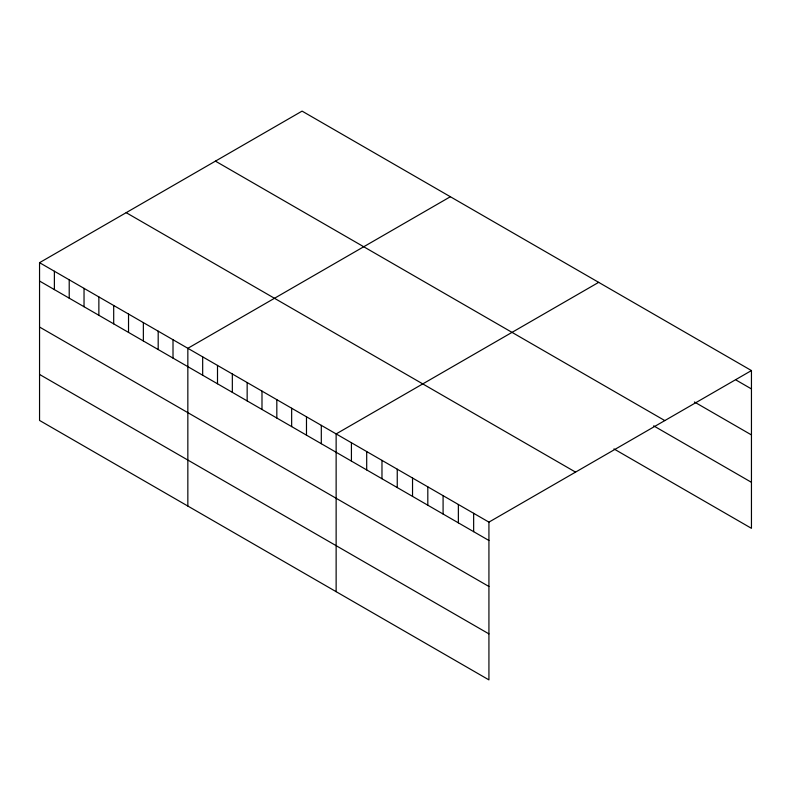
<?xml version="1.0" encoding="UTF-8"?>
<svg xmlns="http://www.w3.org/2000/svg" width="791" height="791" viewBox="0 0 791 791"><rect width="100%" height="100%" fill="white"/><g stroke="black" fill="none" stroke-linecap="round" stroke-linejoin="round"><path stroke-width="1.19" d="M39.55 262.681L488.927 522.129L488.927 679.884L39.55 420.436L39.55 262.681L302.073 111.116L751.45 370.564L751.45 528.319L613.945 448.922M450.366 196.732L187.843 348.307L187.843 506.052M598.658 282.357L336.135 433.923L336.135 591.668M488.927 522.129L751.45 370.564M736.174 380.105L751.45 388.925M694.409 401.986L751.45 434.921M215.439 161.137L664.816 420.585M653.663 425.855L751.45 482.312M126.184 212.67L575.561 472.118M39.55 281.042L488.927 540.49M39.55 327.039L488.927 586.487M39.55 374.44L488.927 633.878M473.651 513.31L473.651 531.671M458.365 504.49L458.365 522.851M443.089 495.67L443.089 514.021M427.812 486.851L427.812 505.202M412.536 478.021L412.536 496.382M397.25 469.201L397.25 487.563M381.974 460.382L381.974 478.743M366.698 451.562L366.698 469.923M351.422 442.742L351.422 461.104M321.304 425.36L321.304 443.711M306.483 416.798L306.483 435.159M291.652 408.235L291.652 426.596M276.82 399.673L276.82 418.034M261.989 391.11L261.989 409.471M247.158 382.547L247.158 400.908M232.336 373.985L232.336 392.346M217.505 365.422L217.505 383.783M202.674 356.87L202.674 375.221M173.011 339.744L173.011 358.096M158.19 331.182L158.19 349.533M143.359 322.619L143.359 340.98M128.528 314.057L128.528 332.418M113.696 305.494L113.696 323.855M98.865 296.932L98.865 315.293M84.034 288.369L84.034 306.73M69.213 279.806L69.213 298.167M54.381 271.244L54.381 289.605"/></g></svg>
